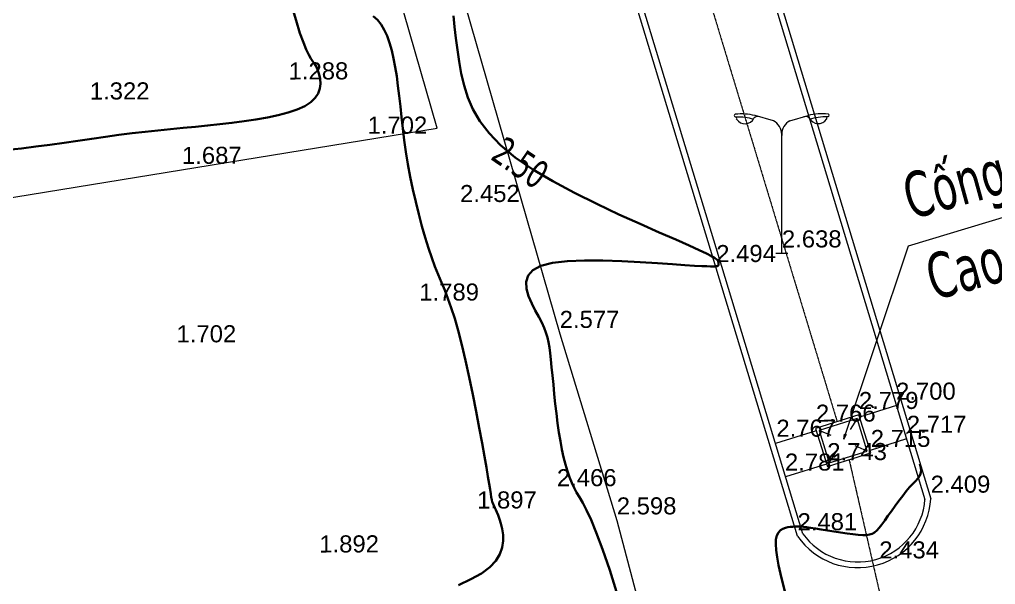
# Model space of a CAD drawing. Header units: millimetres. Extents: x 563604 to 809435, y 2337 to 1331933.
# Drawn here: x 741676 to 775985, y 1169411 to 1189256 of the extents above; entities that cross this region are included whole.
import ezdxf

# ---------------------------------------------------------------- set-up
doc = ezdxf.new("R2010")
doc.units = ezdxf.units.MM
doc.linetypes.add('IMPORT-TNM', pattern=[22.86, 12.7, -5.08, 0, -5.08])
for name, color, linetype, lineweight in [('0-1', 253, 'Continuous', 9), ('CD TAI', 7, 'Continuous', 9), ('den-1', 253, 'Continuous', 9), ('DM CAI-1', 9, 'Continuous', 35), ('MEP DUONG NHUA-1', 253, 'Continuous', 9), ('MUONG DAT-1', 253, 'Continuous', 9), ('NCD', 7, 'Continuous', 9), ('NCV_TKCS_HIEN TRANG_251226_dwg-1', 253, 'Continuous', 9), ('NM-1', 253, 'IMPORT-TNM', 9), ('Phu-1', 253, 'Continuous', 9), ('TEXT GHI CHU', 7, 'Continuous', 9), ('TEXT GHI CHU-1', 253, 'Continuous', 9)]:
    doc.layers.add(name, color=color, linetype=linetype, lineweight=lineweight)
doc.styles.add('Arial', font='arial_0.ttf', dxfattribs={"height": 600.128024})
doc.styles.add('Tahoma', font='tahoma_0.ttf', dxfattribs={"width": 0.75, "height": 1000.213374})
doc.styles.add('Tahoma_1', font='tahoma_0.ttf', dxfattribs={"width": 0.75, "height": 1600.341398})

# ---------------------------------------------------------------- blocks, each defined once
blk = doc.blocks.new('NCV_TKCS_HIEN TRANG_251226_dwg_hg2-2645534-TỔNG THỂ_HIỆN TRẠNG KHU ĐẤT')
at = {"layer": '0-1'}
for p, q in [((771117, 1175242), (770873, 1174851)), ((770205, 1174641), (769781, 1174823)), ((771477, 1174097), (771053, 1174279))]:
    blk.add_line(p, q, dxfattribs=at)
at = {"layer": '0-1', "flags": 128}
blk.add_lwpolyline([(770075, 1173552), (771602, 1174032), (771182, 1175368), (769656, 1174888)], close=True, dxfattribs=at)
blk.add_lwpolyline([(770141, 1173678), (771477, 1174097), (771117, 1175242), (769781, 1174823), (770141, 1173678), (770385, 1174069)], dxfattribs=at)
blk = doc.blocks.new('NCV_TKCS_HIEN TRANG_251226_dwg_CS2-2645536-TỔNG THỂ_HIỆN TRẠNG KHU ĐẤT')
at = {"layer": 'den-1'}
for p, q in [((758276, 1218114), (757630, 1218298)), ((758856, 1218115), (759501, 1218303)), ((758787, 1213457), (758366, 1213456))]:
    blk.add_line(p, q, dxfattribs=at)
at = {"layer": 'den-1', "flags": 128}
blk.add_lwpolyline([(758577, 1213457), (758567, 1217603), (758567, 1217632), (758567, 1217603)], dxfattribs=at)
at = {"layer": 'den-1'}
for centre, radius, start, end in [((756942, 1218302), 45.6, 101.1723, 259.0979), ((757141, 1216325), 2033, 76.0947, 95.883), ((759998, 1216331), 2033, 84.3872, 104.1755), ((760189, 1218310), 45.6, 281.1723, 79.0979), ((756918, 1218190), 69.3, 28.6194, 77.1238), ((757047, 1216518), 1728, 71.8403, 92.8525), ((756918, 1218190), 69.3, 342.5188, 28.2186), ((757277, 1218363), 352, 213.4839, 333.9206), ((757720, 1218096), 170, 68.8671, 138.5944), ((758021, 1217631), 546, 0.1351, 62.1642), ((759113, 1217634), 546, 118.106, 180.1351), ((759411, 1218100), 170, 41.6758, 111.4031), ((759853, 1218369), 352, 206.3496, 326.7863), ((760091, 1216525), 1728, 87.4177, 108.4299), ((760213, 1218198), 69.3, 152.0515, 197.7514), ((760213, 1218198), 69.3, 103.1464, 151.6508)]:
    blk.add_arc(centre, radius, start, end, dxfattribs=at)
blk = doc.blocks.new('NCV_TKCS_HIEN TRANG_251226_dwg-1595164-TỔNG THỂ_HIỆN TRẠNG KHU ĐẤT')
at = {"layer": 'TEXT GHI CHU-1'}
blk.add_hatch(color=256, dxfattribs=at).paths.add_polyline_path([(770651, 1174513), (770679, 1174694), (770736, 1174675)])
at = {"layer": 'DM CAI-1', "flags": 128}
for points in [[(757108, 1169391), (757547, 1169592), (757915, 1169800), (758208, 1170016), (758422, 1170242), (758564, 1170475), (758647, 1170709), (758681, 1170939), (758677, 1171159), (758647, 1171365), (758600, 1171550), (758548, 1171710), (758500, 1171840), (758458, 1171945), (758421, 1172029), (758388, 1172098), (758360, 1172156), (758335, 1172209), (758313, 1172261), (758295, 1172319), (758278, 1172388), (758261, 1172475), (758241, 1172591), (758217, 1172744), (758185, 1172944), (758144, 1173198), (758090, 1173517), (758022, 1173909), (757938, 1174378), (757839, 1174910), (757729, 1175486), (757611, 1176085), (757485, 1176688), (757357, 1177276), (757227, 1177829), (757099, 1178328), (756975, 1178759), (756855, 1179130), (756738, 1179455), (756622, 1179748), (756508, 1180023), (756395, 1180295), (756281, 1180577), (756167, 1180883), (756050, 1181224), (755934, 1181597), (755820, 1181996), (755708, 1182416), (755602, 1182849), (755503, 1183290), (755412, 1183734), (755331, 1184173), (755262, 1184603), (755203, 1185021), (755152, 1185429), (755106, 1185823), (755063, 1186205), (755022, 1186573), (754980, 1186926), (754935, 1187264), (754884, 1187586), (754827, 1187890), (754762, 1188174), (754686, 1188438), (754600, 1188678), (754500, 1188893), (754387, 1189082), (754257, 1189242), (754110, 1189374)], [(741251, 1184678), (741751, 1184731), (742249, 1184791), (742746, 1184856), (743241, 1184925), (743731, 1184995), (744217, 1185066), (744696, 1185135), (745170, 1185200), (745635, 1185260), (746093, 1185314), (746543, 1185362), (746986, 1185406), (747424, 1185449), (747858, 1185490), (748288, 1185533), (748716, 1185578), (749143, 1185627), (749569, 1185682), (749987, 1185744), (750390, 1185815), (750770, 1185896), (751120, 1185988), (751433, 1186094), (751700, 1186213), (751915, 1186348), (752073, 1186500), (752177, 1186663), (752236, 1186832), (752257, 1187003), (752248, 1187169), (752215, 1187326), (752167, 1187468), (752111, 1187590), (752052, 1187690), (751989, 1187783), (751920, 1187887), (751843, 1188020), (751755, 1188202), (751653, 1188449), (751535, 1188782), (751398, 1189217), (751242, 1189766)], [(762714, 1168995), (762422, 1169911), (762169, 1170653), (761952, 1171235), (761767, 1171682), (761610, 1172021), (761476, 1172278), (761361, 1172476), (761261, 1172643), (761170, 1172805), (761086, 1172981), (761008, 1173177), (760935, 1173392), (760866, 1173626), (760803, 1173879), (760744, 1174151), (760690, 1174442), (760640, 1174752), (760593, 1175079), (760551, 1175417), (760511, 1175760), (760475, 1176101), (760442, 1176434), (760411, 1176750), (760382, 1177044), (760355, 1177308), (760330, 1177538), (760303, 1177740), (760271, 1177921), (760231, 1178091), (760181, 1178257), (760116, 1178427), (760033, 1178608), (759930, 1178811), (759808, 1179038), (759681, 1179285), (759572, 1179540), (759501, 1179794), (759487, 1180037), (759552, 1180259), (759715, 1180451), (759998, 1180603), (760412, 1180707), (760935, 1180769), (761535, 1180795), (762184, 1180794), (762848, 1180772), (763499, 1180738), (764104, 1180698), (764634, 1180660), (765065, 1180631), (765401, 1180609), (765656, 1180595), (765842, 1180587), (765971, 1180583), (766057, 1180583), (766111, 1180585), (766146, 1180587), (766172, 1180590), (766193, 1180592), (766209, 1180595), (766221, 1180599), (766230, 1180603), (766236, 1180608), (766240, 1180615), (766243, 1180624), (766246, 1180635), (766249, 1180648), (766250, 1180663), (766251, 1180679), (766249, 1180698), (766246, 1180718), (766240, 1180740), (766232, 1180764), (766219, 1180790), (766186, 1180824), (766121, 1180872), (766006, 1180939), (765827, 1181032), (765568, 1181157), (765214, 1181319), (764750, 1181526), (764167, 1181780), (763489, 1182077), (762746, 1182412), (761967, 1182777), (761183, 1183166), (760424, 1183573), (759719, 1183992), (759100, 1184415), (758589, 1184839), (758180, 1185261), (757860, 1185682), (757616, 1186102), (757434, 1186522), (757301, 1186941), (757204, 1187360), (757130, 1187778), (757068, 1188195), (757015, 1188607), (756969, 1189005), (756931, 1189385)], [(773327, 1173644), (773362, 1173509), (773370, 1173397), (773352, 1173301), (773311, 1173215), (773250, 1173132), (773170, 1173044), (773075, 1172944), (772967, 1172826), (772849, 1172684), (772723, 1172523), (772592, 1172349), (772461, 1172169), (772331, 1171989), (772206, 1171816), (772090, 1171656), (771985, 1171516), (771893, 1171401), (771810, 1171310), (771729, 1171241), (771645, 1171192), (771553, 1171161), (771445, 1171146), (771317, 1171145), (771161, 1171155), (770976, 1171175), (770767, 1171202), (770542, 1171235), (770310, 1171271), (770080, 1171308), (769861, 1171343), (769660, 1171376), (769486, 1171403), (769346, 1171424), (769236, 1171438), (769149, 1171446), (769080, 1171450), (769021, 1171450), (768967, 1171447), (768912, 1171443), (768849, 1171438), (768773, 1171431), (768689, 1171420), (768600, 1171400), (768512, 1171366), (768430, 1171313), (768359, 1171236), (768303, 1171132), (768269, 1170995), (768258, 1170821), (768271, 1170611), (768305, 1170368), (768358, 1170091), (768427, 1169784), (768511, 1169448), (768607, 1169084)]]:
    blk.add_lwpolyline(points, dxfattribs=at)
at = {"layer": 'MEP DUONG NHUA-1', "flags": 128}
blk.add_lwpolyline([(716231, 1321592), (717133, 1319976), (720696, 1309814), (723367, 1301357), (725670, 1294397), (733749, 1266649), (735368, 1261955), (739458, 1249813), (743658, 1235751), (749920, 1214170), (754437, 1199109), (756929, 1191184), (760667, 1178214), (762673, 1171661), (768013, 1151456)], dxfattribs=at)
at = {"layer": 'MUONG DAT-1', "flags": 128}
blk.add_lwpolyline([(662621, 1159563), (673511, 1164922), (677496, 1165922), (687738, 1167788), (696110, 1170940), (698834, 1172588), (702303, 1174180), (705171, 1174721), (707483, 1176204), (715551, 1182351), (717256, 1179025), (719571, 1178479), (722482, 1179927), (756357, 1185434), (752287, 1199548), (747733, 1213433)], dxfattribs=at)
at = {"layer": 'NM-1'}
for p, q in [((764485, 1194702), (770419, 1175128)), ((770839, 1173792), (773427, 1162499))]:
    blk.add_line(p, q, dxfattribs=at)
at = {"layer": 'Phu-1'}
for p, q in [((772507, 1175695), (771208, 1175287)), ((769681, 1174807), (768250, 1174358)), ((772862, 1174526), (771574, 1174122)), ((770047, 1173642), (768605, 1173189))]:
    blk.add_line(p, q, dxfattribs=at)
at = {"layer": 'Phu-1', "flags": 128}
for points in [[(769028, 1171105), (766169, 1180527), (761657, 1195370), (760085, 1200664), (755803, 1214758), (749370, 1236019), (746943, 1244076), (746708, 1244964), (746817, 1246147), (747361, 1246970), (748115, 1247437), (748802, 1247703), (749942, 1247696), (750822, 1247213), (751273, 1246442), (773708, 1172423)], [(769210, 1171194), (766360, 1180585), (761848, 1195428), (760277, 1200721), (755994, 1214816), (749561, 1236077), (747136, 1244131), (746910, 1244981), (747012, 1246079), (747504, 1246823), (748204, 1247257), (748839, 1247503), (749890, 1247496), (750677, 1247064), (751088, 1246361), (773506, 1172400)]]:
    blk.add_lwpolyline(points, dxfattribs=at)
at = {"layer": 'Phu-1'}
for radius, start, end in [(2572, 214.7888, 356.675), (2372, 215.535, 355.8316)]:
    blk.add_arc((771141, 1172573), radius, start, end, dxfattribs=at)
at = {"layer": 'TEXT GHI CHU-1'}
for p, q in [((770651, 1174513), (770679, 1174694)), ((770736, 1174675), (770651, 1174513)), ((770679, 1174694), (770736, 1174675))]:
    blk.add_line(p, q, dxfattribs=at)
at = {"layer": 'TEXT GHI CHU-1', "flags": 128}
blk.add_lwpolyline([(770651, 1174513), (772923, 1181305), (791415, 1186885)], dxfattribs=at)
for name, p in [('NCV_TKCS_HIEN TRANG_251226_dwg_CS2-2645536-TỔNG THỂ_HIỆN TRẠNG KHU ĐẤT', (9902, -32417)), ('NCV_TKCS_HIEN TRANG_251226_dwg_hg2-2645534-TỔNG THỂ_HIỆN TRẠNG KHU ĐẤT', (0, 0))]:
    blk.add_blockref(name, p)
at = {"layer": 'CD TAI', "char_height": 600.1, "width": 2512.82, "attachment_point": 1, "rotation": 0.1346, "line_spacing_factor": 0.941778, "style": 'Arial'}
for s, insert in [('1.288', (751135, 1187749)), ('1.322', (744146, 1187046)), ('1.702', (753910, 1185844)), ('1.687', (747386, 1184783)), ('2.452', (757162, 1183443)), ('2.638', (768477, 1181847)), ('2.494', (766167, 1181334)), ('1.789', (755729, 1179980)), ('2.577', (760665, 1179021)), ('1.702', (747195, 1178513)), ('2.700', (772489, 1176498)), ('2.779', (771182, 1176171)), ('2.766', (769673, 1175727)), ('2.767', (768282, 1175198)), ('2.717', (772868, 1175336)), ('2.715', (771600, 1174839)), ('2.743', (770070, 1174375)), ('2.781', (768583, 1174008)), ('2.466', (760566, 1173459)), ('2.409', (773706, 1173231)), ('1.897', (757762, 1172678)), ('2.598', (762671, 1172469)), ('2.481', (769026, 1171913)), ('1.892', (752213, 1171133)), ('2.434', (771899, 1170923))]:
    blk.add_mtext(s, dxfattribs=dict(at, insert=insert))
at = {"layer": 'NCD', "insert": (759571, 1184642), "char_height": 1000.2, "width": 2355.81, "attachment_point": 2, "rotation": 325.6163, "line_spacing_factor": 0.994306, "style": 'Tahoma'}
blk.add_mtext('2.50', dxfattribs=at)
at = {"layer": 'TEXT GHI CHU', "char_height": 1600.34, "attachment_point": 1, "rotation": 15.325, "line_spacing_factor": 0.994306, "style": 'Tahoma_1'}
for s, insert, width in [('C\\fTahoma|b0|i0|c254|p34|;\\W.75;ống tròn D800', (772586, 1183776), 13593.54), ('Cao đ\\fTahoma|b0|i0|c254|p34|;\\W.75;ộ đáy cống  +0.012', (773394, 1180934), 21914.08)]:
    blk.add_mtext(s, dxfattribs=dict(at, insert=insert, width=width))

msp = doc.modelspace()

# ---------------------------------------------------------------- block references
at = {"layer": 'NCV_TKCS_HIEN TRANG_251226_dwg-1'}
msp.add_blockref('NCV_TKCS_HIEN TRANG_251226_dwg-1595164-TỔNG THỂ_HIỆN TRẠNG KHU ĐẤT', (0, 0), dxfattribs=at)

doc.saveas('drawing.dxf')
